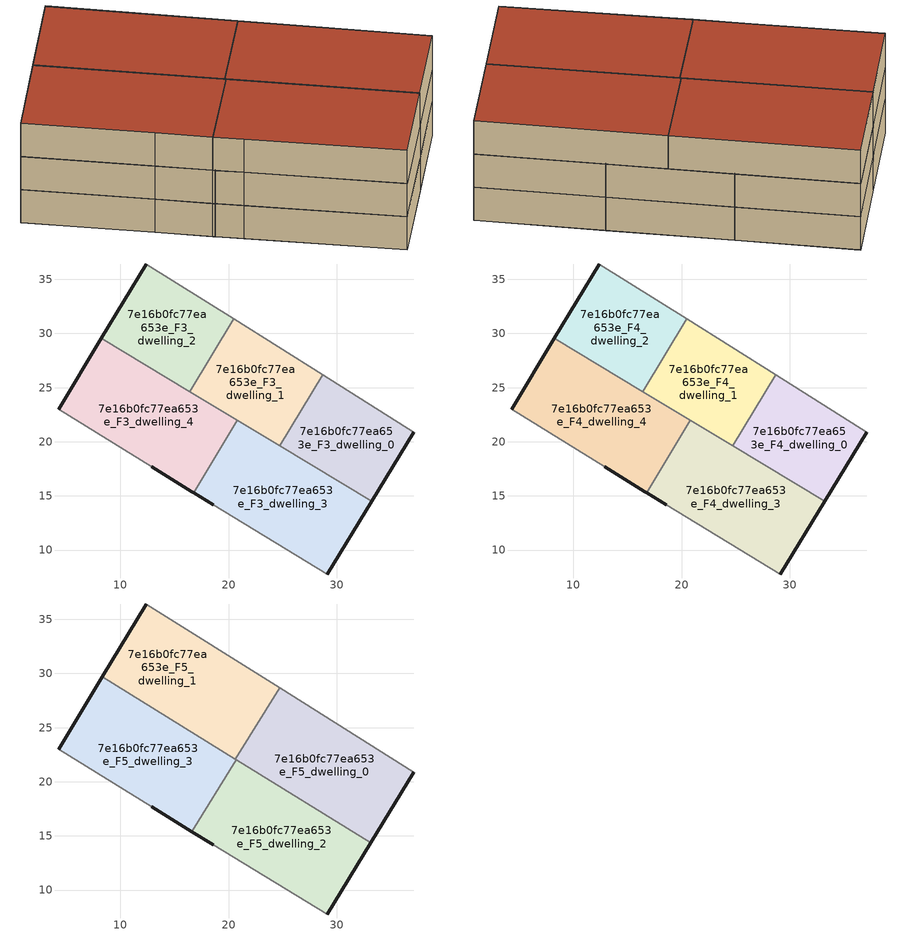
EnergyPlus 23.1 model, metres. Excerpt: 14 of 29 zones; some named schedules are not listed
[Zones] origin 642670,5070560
7e16b0fc77ea653e_F3_dwelling_0
 floor to 7e16b0fc77ea653e_F2_dwelling_0 (EU_floor_Construction): 33.2,14.49 37.12,20.9 28.69,26.19 24.72,19.62 z9
 wall outside (EU_wall_Construction): 37.12,20.9 33.2,14.49 z9:12
 wall to 7e16b0fc77ea653e_F3_dwelling_1 (EU_wall_Construction): 24.72,19.62 28.69,26.19 z9:12
 wall adiabatic (EU_wall_Construction): 28.69,26.19 37.12,20.9 z9:12
 wall to 7e16b0fc77ea653e_F3_dwelling_3 (EU_wall_Construction): 33.2,14.49 24.72,19.62 z9:12
7e16b0fc77ea653e_F3_dwelling_1
 floor to 7e16b0fc77ea653e_F2_dwelling_1 (EU_floor_Construction): 24.72,19.62 28.69,26.19 20.46,31.36 16.4,24.64 z9
 wall to 7e16b0fc77ea653e_F3_dwelling_2 (EU_wall_Construction): 16.4,24.64 20.46,31.36 z9:12
 wall adiabatic (EU_wall_Construction): 20.46,31.36 28.69,26.19 z9:12
 wall to 7e16b0fc77ea653e_F3_dwelling_4 (EU_wall_Construction): 20.8,21.98 16.4,24.64 z9:12
 wall to 7e16b0fc77ea653e_F3_dwelling_3 (EU_wall_Construction): 24.72,19.62 20.8,21.98 z9:12
7e16b0fc77ea653e_F3_dwelling_2
 floor to 7e16b0fc77ea653e_F2_dwelling_2 (EU_floor_Construction): 16.4,24.64 20.46,31.36 12.41,36.42 8.26,29.55 z9
 wall outside (EU_wall_Construction): 8.26,29.55 12.41,36.42 z9:12
 wall adiabatic (EU_wall_Construction): 12.41,36.42 20.46,31.36 z9:12
 wall to 7e16b0fc77ea653e_F3_dwelling_4 (EU_wall_Construction): 16.4,24.64 8.26,29.55 z9:12
7e16b0fc77ea653e_F3_dwelling_3
 floor to 7e16b0fc77ea653e_F2_dwelling_3 (EU_floor_Construction): 29.11,7.79 33.2,14.49 20.8,21.98 16.77,15.3 18.6,14.2 z9
 wall outside (EU_wall_Construction): 18.6,14.2 16.77,15.3 / 33.2,14.49 29.11,7.79 z9:12
 wall to 7e16b0fc77ea653e_F3_dwelling_4 (EU_wall_Construction): 16.77,15.3 20.8,21.98 z9:12
 wall adiabatic (EU_wall_Construction): 29.11,7.79 18.6,14.2 z9:12
7e16b0fc77ea653e_F3_dwelling_4
 floor to 7e16b0fc77ea653e_F2_dwelling_4 (EU_floor_Construction): 16.77,15.3 20.8,21.98 8.26,29.55 4.3,23.01 12.9,17.7 16.6,15.4 z9
 wall outside (EU_wall_Construction): 16.77,15.3 16.6,15.4 12.9,17.7 / 4.3,23.01 8.26,29.55 z9:12
 wall adiabatic (EU_wall_Construction): 12.9,17.7 4.3,23.01 z9:12
7e16b0fc77ea653e_F4_dwelling_0
 floor to 7e16b0fc77ea653e_F3_dwelling_0 (EU_floor_Construction): 33.2,14.49 37.12,20.9 28.69,26.19 24.72,19.62 z12
 wall outside (EU_wall_Construction): 37.12,20.9 33.2,14.49 z12:15
 wall to 7e16b0fc77ea653e_F4_dwelling_1 (EU_wall_Construction): 24.72,19.62 28.69,26.19 z12:15
 wall adiabatic (EU_wall_Construction): 28.69,26.19 37.12,20.9 z12:15
 wall to 7e16b0fc77ea653e_F4_dwelling_3 (EU_wall_Construction): 33.2,14.49 24.72,19.62 z12:15
 ceiling adiabatic (EU_roof_Construction): 37.12,20.9 33.2,14.49 24.72,19.62 28.69,26.19 z15
7e16b0fc77ea653e_F4_dwelling_1
 floor to 7e16b0fc77ea653e_F3_dwelling_1 (EU_floor_Construction): 24.72,19.62 28.69,26.19 20.46,31.36 16.4,24.64 z12
 wall to 7e16b0fc77ea653e_F4_dwelling_2 (EU_wall_Construction): 16.4,24.64 20.46,31.36 z12:15
 wall adiabatic (EU_wall_Construction): 20.46,31.36 28.69,26.19 z12:15
 wall to 7e16b0fc77ea653e_F4_dwelling_4 (EU_wall_Construction): 20.8,21.98 16.4,24.64 z12:15
 wall to 7e16b0fc77ea653e_F4_dwelling_3 (EU_wall_Construction): 24.72,19.62 20.8,21.98 z12:15
 ceiling adiabatic (EU_roof_Construction): 28.69,26.19 24.72,19.62 16.4,24.64 20.71,22.03 16.43,24.68 20.62,22.09 24.71,28.69 z15
7e16b0fc77ea653e_F4_dwelling_2
 floor to 7e16b0fc77ea653e_F3_dwelling_2 (EU_floor_Construction): 16.4,24.64 20.46,31.36 12.41,36.42 8.26,29.55 z12
 wall outside (EU_wall_Construction): 8.26,29.55 12.41,36.42 z12:15
 wall adiabatic (EU_wall_Construction): 12.41,36.42 20.46,31.36 z12:15
 wall to 7e16b0fc77ea653e_F4_dwelling_4 (EU_wall_Construction): 16.4,24.64 8.26,29.55 z12:15
7e16b0fc77ea653e_F4_dwelling_3
 floor to 7e16b0fc77ea653e_F3_dwelling_3 (EU_floor_Construction): 29.11,7.79 33.2,14.49 20.8,21.98 16.77,15.3 18.6,14.2 z12
 wall outside (EU_wall_Construction): 18.6,14.2 16.77,15.3 / 33.2,14.49 29.11,7.79 z12:15
 wall to 7e16b0fc77ea653e_F4_dwelling_4 (EU_wall_Construction): 16.77,15.3 20.8,21.98 z12:15
 wall adiabatic (EU_wall_Construction): 29.11,7.79 18.6,14.2 z12:15
 ceiling adiabatic (EU_roof_Construction): 33.2,14.49 33.12,14.36 20.8,21.98 z15
7e16b0fc77ea653e_F4_dwelling_4
 floor to 7e16b0fc77ea653e_F3_dwelling_4 (EU_floor_Construction): 16.77,15.3 20.8,21.98 8.26,29.55 4.3,23.01 12.9,17.7 16.6,15.4 z12
 wall outside (EU_wall_Construction): 16.77,15.3 16.6,15.4 12.9,17.7 / 4.3,23.01 8.26,29.55 z12:15
 wall adiabatic (EU_wall_Construction): 12.9,17.7 4.3,23.01 z12:15
 roof outside (EU_roof_Construction): 20.71,22.03 16.61,15.4 16.77,15.3 16.6,15.4 z15
7e16b0fc77ea653e_F5_dwelling_0
 floor adiabatic (EU_floor_Construction): 33.12,14.36 37.12,20.9 24.71,28.69 20.62,22.09 z15
 wall outside (EU_wall_Construction): 37.12,20.9 33.12,14.36 z15:18
 wall to 7e16b0fc77ea653e_F5_dwelling_1 (EU_wall_Construction): 20.62,22.09 24.71,28.69 z15:18
 wall adiabatic (EU_wall_Construction): 24.71,28.69 37.12,20.9 z15:18
 wall to 7e16b0fc77ea653e_F5_dwelling_2 (EU_wall_Construction): 33.12,14.36 20.71,22.03 z15:18
 wall to 7e16b0fc77ea653e_F5_dwelling_3 (EU_wall_Construction): 20.71,22.03 20.62,22.09 z15:18
 roof outside (EU_roof_Construction): 37.12,20.9 33.12,14.36 20.62,22.09 24.71,28.69 z18
7e16b0fc77ea653e_F5_dwelling_1
 floor to 7e16b0fc77ea653e_F4_dwelling_2 (EU_floor_Construction): 16.43,24.68 20.46,31.36 12.41,36.42 8.34,29.68 z15
 floor to 7e16b0fc77ea653e_F4_dwelling_1 (EU_floor_Construction): 20.62,22.09 24.71,28.69 20.46,31.36 16.43,24.68 z15
 wall outside (EU_wall_Construction): 8.33,29.68 12.41,36.42 z15:18
 wall adiabatic (EU_wall_Construction): 12.41,36.42 24.71,28.69 z15:18
 wall to 7e16b0fc77ea653e_F5_dwelling_3 (EU_wall_Construction): 20.62,22.09 8.33,29.68 z15:18
 roof outside (EU_roof_Construction): 24.71,28.69 20.62,22.09 8.33,29.68 12.41,36.42 z18
7e16b0fc77ea653e_F5_dwelling_2
 floor to 7e16b0fc77ea653e_F4_dwelling_3 (EU_floor_Construction): 29.11,7.79 33.12,14.36 20.8,21.98 16.77,15.3 18.6,14.2 z15
 floor to 7e16b0fc77ea653e_F4_dwelling_4 (EU_floor_Construction): 16.77,15.3 20.8,21.98 20.74,22.01 20.71,22.03 16.61,15.4 z15
 wall outside (EU_wall_Construction): 18.6,14.2 16.61,15.4 / 33.12,14.36 29.11,7.79 z15:18
 wall adiabatic (EU_wall_Construction): 29.11,7.79 18.6,14.2 z15:18
 wall to 7e16b0fc77ea653e_F5_dwelling_3 (EU_wall_Construction): 16.61,15.4 20.71,22.03 z15:18
 roof outside (EU_roof_Construction): 33.12,14.36 29.11,7.79 18.6,14.2 16.61,15.4 20.71,22.03 z18
7e16b0fc77ea653e_F5_dwelling_3
 floor to 7e16b0fc77ea653e_F4_dwelling_2 (EU_floor_Construction): 16.4,24.64 16.43,24.68 8.34,29.68 8.26,29.55 z15
 floor to 7e16b0fc77ea653e_F4_dwelling_4 (EU_floor_Construction): 16.6,15.4 20.71,22.03 8.26,29.55 4.3,23.01 12.9,17.7 z15
 floor to 7e16b0fc77ea653e_F4_dwelling_1 (EU_floor_Construction): 20.71,22.03 16.43,24.68 16.4,24.64 z15
 wall outside (EU_wall_Construction): 4.3,23.01 8.33,29.68 / 16.6,15.4 12.9,17.7 z15:18; 16.6,15.4,18 16.61,15.4,15 16.6,15.4,15
 wall adiabatic (EU_wall_Construction): 12.9,17.7 4.3,23.01 z15:18
 roof outside (EU_roof_Construction): 20.71,22.03 16.6,15.4 12.9,17.7 4.3,23.01 8.33,29.68 z18
[Building]
EU S2 Campaign: North Axis=0; Terrain=City; Solar Distribution=FullExterior
[Site:Location]
Lyon-Bron: Latitude=45.75; Longitude=5; Time Zone=1; Elevation=198
[SizingPeriod:WeatherFileDays]
AnnualSizingPeriod: Begin Month=1; Begin Day of Month=1; End Month=12; End Day of Month=31; Day of Week for Start Day=Monday; Use Weather File Daylight Saving Period=No; Use Weather File Rain and Snow Indicators=No
[MATERIAL]
EU_InternalMass_Material: Roughness=MediumRough; Thickness=0.1; Conductivity=1; Density=1800; Specific Heat=900; Thermal Absorptance=0.9; Solar Absorptance=0.7; Visible Absorptance=0.7
[MATERIAL:NOMASS] Roughness=MediumRough; Thermal Absorptance=0.9; Solar Absorptance=0.7; Visible Absorptance=0.7
Name | Thermal Resistance
EU_wall_NoMass | 0.776494
EU_roof_NoMass | 0.486893
EU_floor_NoMass | 0.421597
[CONSTRUCTION]
EU_wall_Construction: EU_wall_NoMass
EU_roof_Construction: EU_roof_NoMass
EU_floor_Construction: EU_floor_NoMass
EU_InternalMass_Construction: EU_InternalMass_Material
[ZONE] Type=1; Multiplier=1; Ceiling Height=autocalculate; Floor Area=autocalculate; Part of Total Floor Area=Yes
Name | Volume
7e16b0fc77ea653e_F3_dwelling_0; 7e16b0fc77ea653e_F4_dwelling_0 | 226.371
7e16b0fc77ea653e_F5_dwelling_0; 7e16b0fc77ea653e_F3_dwelling_4; 7e16b0fc77ea653e_F4_dwelling_4 | 339.532
7e16b0fc77ea653e_F3_dwelling_1; 7e16b0fc77ea653e_F4_dwelling_1 | 226.362
7e16b0fc77ea653e_F5_dwelling_1 | 339.555
7e16b0fc77ea653e_F3_dwelling_2; 7e16b0fc77ea653e_F4_dwelling_2 | 226.386
7e16b0fc77ea653e_F5_dwelling_2 | 339.558
7e16b0fc77ea653e_F3_dwelling_3; 7e16b0fc77ea653e_F4_dwelling_3 | 339.525
7e16b0fc77ea653e_F5_dwelling_3 | 339.463
[INTERNALMASS] Construction=EU_InternalMass_Construction
Name | Zone or ZoneList | Surface Area
7e16b0fc77ea653e_F3_dwelling_0_EU_InternalMass | 7e16b0fc77ea653e_F3_dwelling_0 | 75.4569
7e16b0fc77ea653e_F3_dwelling_1_EU_InternalMass | 7e16b0fc77ea653e_F3_dwelling_1 | 75.4537
7e16b0fc77ea653e_F3_dwelling_2_EU_InternalMass | 7e16b0fc77ea653e_F3_dwelling_2 | 75.4622
7e16b0fc77ea653e_F3_dwelling_3_EU_InternalMass | 7e16b0fc77ea653e_F3_dwelling_3 | 113.175
7e16b0fc77ea653e_F3_dwelling_4_EU_InternalMass | 7e16b0fc77ea653e_F3_dwelling_4 | 113.177
7e16b0fc77ea653e_F4_dwelling_0_EU_InternalMass | 7e16b0fc77ea653e_F4_dwelling_0 | 75.4569
7e16b0fc77ea653e_F4_dwelling_1_EU_InternalMass | 7e16b0fc77ea653e_F4_dwelling_1 | 75.4537
7e16b0fc77ea653e_F4_dwelling_2_EU_InternalMass | 7e16b0fc77ea653e_F4_dwelling_2 | 75.4622
7e16b0fc77ea653e_F4_dwelling_3_EU_InternalMass | 7e16b0fc77ea653e_F4_dwelling_3 | 113.175
7e16b0fc77ea653e_F4_dwelling_4_EU_InternalMass | 7e16b0fc77ea653e_F4_dwelling_4 | 113.177
7e16b0fc77ea653e_F5_dwelling_0_EU_InternalMass | 7e16b0fc77ea653e_F5_dwelling_0 | 113.178
7e16b0fc77ea653e_F5_dwelling_1_EU_InternalMass | 7e16b0fc77ea653e_F5_dwelling_1 | 113.184
7e16b0fc77ea653e_F5_dwelling_2_EU_InternalMass | 7e16b0fc77ea653e_F5_dwelling_2 | 113.184
7e16b0fc77ea653e_F5_dwelling_3_EU_InternalMass | 7e16b0fc77ea653e_F5_dwelling_3 | 113.175
[OTHEREQUIPMENT] Fuel Type=Electricity; Design Level Calculation Method=Watts/Area; Power per Zone Floor Area=1; Fraction Latent=0; Fraction Radiant=0; Fraction Lost=0; Carbon Dioxide Generation Rate=0; EndUse Subcategory=EU_Step8_InternalGains
Name | Zone or ZoneList or Space or SpaceList | Schedule
EU_Step8_InternalGain_7e16b0fc77ea653e_F3_dwelling_0_f000 | 7e16b0fc77ea653e_F3_dwelling_0 | EU_Step8_GainSchedule_7e16b0fc77ea653e_F3_dwelling_0_f000
EU_Step8_InternalGain_7e16b0fc77ea653e_F3_dwelling_1_f000 | 7e16b0fc77ea653e_F3_dwelling_1 | EU_Step8_GainSchedule_7e16b0fc77ea653e_F3_dwelling_1_f000
EU_Step8_InternalGain_7e16b0fc77ea653e_F3_dwelling_2_f000 | 7e16b0fc77ea653e_F3_dwelling_2 | EU_Step8_GainSchedule_7e16b0fc77ea653e_F3_dwelling_2_f000
EU_Step8_InternalGain_7e16b0fc77ea653e_F3_dwelling_3_f000 | 7e16b0fc77ea653e_F3_dwelling_3 | EU_Step8_GainSchedule_7e16b0fc77ea653e_F3_dwelling_3_f000
EU_Step8_InternalGain_7e16b0fc77ea653e_F3_dwelling_4_f000 | 7e16b0fc77ea653e_F3_dwelling_4 | EU_Step8_GainSchedule_7e16b0fc77ea653e_F3_dwelling_4_f000
EU_Step8_InternalGain_7e16b0fc77ea653e_F4_dwelling_0_f000 | 7e16b0fc77ea653e_F4_dwelling_0 | EU_Step8_GainSchedule_7e16b0fc77ea653e_F4_dwelling_0_f000
EU_Step8_InternalGain_7e16b0fc77ea653e_F4_dwelling_1_f000 | 7e16b0fc77ea653e_F4_dwelling_1 | EU_Step8_GainSchedule_7e16b0fc77ea653e_F4_dwelling_1_f000
EU_Step8_InternalGain_7e16b0fc77ea653e_F4_dwelling_2_f000 | 7e16b0fc77ea653e_F4_dwelling_2 | EU_Step8_GainSchedule_7e16b0fc77ea653e_F4_dwelling_2_f000
EU_Step8_InternalGain_7e16b0fc77ea653e_F4_dwelling_3_f000 | 7e16b0fc77ea653e_F4_dwelling_3 | EU_Step8_GainSchedule_7e16b0fc77ea653e_F4_dwelling_3_f000
EU_Step8_InternalGain_7e16b0fc77ea653e_F4_dwelling_4_f000 | 7e16b0fc77ea653e_F4_dwelling_4 | EU_Step8_GainSchedule_7e16b0fc77ea653e_F4_dwelling_4_f000
EU_Step8_InternalGain_7e16b0fc77ea653e_F5_dwelling_0_f000 | 7e16b0fc77ea653e_F5_dwelling_0 | EU_Step8_GainSchedule_7e16b0fc77ea653e_F5_dwelling_0_f000
EU_Step8_InternalGain_7e16b0fc77ea653e_F5_dwelling_1_f000 | 7e16b0fc77ea653e_F5_dwelling_1 | EU_Step8_GainSchedule_7e16b0fc77ea653e_F5_dwelling_1_f000
EU_Step8_InternalGain_7e16b0fc77ea653e_F5_dwelling_2_f000 | 7e16b0fc77ea653e_F5_dwelling_2 | EU_Step8_GainSchedule_7e16b0fc77ea653e_F5_dwelling_2_f000
EU_Step8_InternalGain_7e16b0fc77ea653e_F5_dwelling_3_f000 | 7e16b0fc77ea653e_F5_dwelling_3 | EU_Step8_GainSchedule_7e16b0fc77ea653e_F5_dwelling_3_f000
[ZONEVENTILATION:DESIGNFLOWRATE] Schedule=EU_AlwaysOn; Design Flow Rate Calculation Method=AirChanges/Hour; Air Changes per Hour=0.693814; Ventilation Type=Natural; Fan Pressure Rise=0; Fan Total Efficiency=1; Constant Term Coefficient=1; Temperature Term Coefficient=0; Velocity Term Coefficient=0; Velocity Squared Term Coefficient=0; Minimum Indoor Temperature=-100; Maximum Indoor Temperature=100; Delta Temperature=-100; Minimum Outdoor Temperature=-100; Maximum Outdoor Temperature=100; Maximum Wind Speed=40
Name | Zone or ZoneList or Space or SpaceList
EU_ConstantAir_7e16b0fc77ea653e_F3_dwelling_0 | 7e16b0fc77ea653e_F3_dwelling_0
EU_ConstantAir_7e16b0fc77ea653e_F3_dwelling_1 | 7e16b0fc77ea653e_F3_dwelling_1
EU_ConstantAir_7e16b0fc77ea653e_F3_dwelling_2 | 7e16b0fc77ea653e_F3_dwelling_2
EU_ConstantAir_7e16b0fc77ea653e_F3_dwelling_3 | 7e16b0fc77ea653e_F3_dwelling_3
EU_ConstantAir_7e16b0fc77ea653e_F3_dwelling_4 | 7e16b0fc77ea653e_F3_dwelling_4
EU_ConstantAir_7e16b0fc77ea653e_F4_dwelling_0 | 7e16b0fc77ea653e_F4_dwelling_0
EU_ConstantAir_7e16b0fc77ea653e_F4_dwelling_1 | 7e16b0fc77ea653e_F4_dwelling_1
EU_ConstantAir_7e16b0fc77ea653e_F4_dwelling_2 | 7e16b0fc77ea653e_F4_dwelling_2
EU_ConstantAir_7e16b0fc77ea653e_F4_dwelling_3 | 7e16b0fc77ea653e_F4_dwelling_3
EU_ConstantAir_7e16b0fc77ea653e_F4_dwelling_4 | 7e16b0fc77ea653e_F4_dwelling_4
EU_ConstantAir_7e16b0fc77ea653e_F5_dwelling_0 | 7e16b0fc77ea653e_F5_dwelling_0
EU_ConstantAir_7e16b0fc77ea653e_F5_dwelling_1 | 7e16b0fc77ea653e_F5_dwelling_1
EU_ConstantAir_7e16b0fc77ea653e_F5_dwelling_2 | 7e16b0fc77ea653e_F5_dwelling_2
EU_ConstantAir_7e16b0fc77ea653e_F5_dwelling_3 | 7e16b0fc77ea653e_F5_dwelling_3
[HVACTEMPLATE:ZONE:IDEALLOADSAIRSYSTEM] System Availability Schedule=EU_AlwaysOn; Maximum Heating Supply Air Temperature=50; Minimum Cooling Supply Air Temperature=13; Maximum Heating Supply Air Humidity Ratio=0.0156; Minimum Cooling Supply Air Humidity Ratio=0.0077; Heating Limit=NoLimit; Cooling Limit=NoLimit; Heating Availability Schedule=EU_AlwaysOn; Cooling Availability Schedule=EU_CoolingOff; Dehumidification Control Type=ConstantSensibleHeatRatio; Cooling Sensible Heat Ratio=0.7; Dehumidification Setpoint=60; Humidification Control Type=None; Humidification Setpoint=30; Outdoor Air Method=None; Outdoor Air Flow Rate per Person=0.00944; Outdoor Air Flow Rate per Zone Floor Area=0; Outdoor Air Flow Rate per Zone=0; Demand Controlled Ventilation Type=None; Outdoor Air Economizer Type=NoEconomizer; Heat Recovery Type=None; Sensible Heat Recovery Effectiveness=0.7; Latent Heat Recovery Effectiveness=0.65
Name | Template Thermostat
7e16b0fc77ea653e_F3_dwelling_0 | EU_HeatOnly_7e16b0fc77ea653e_F3_dwelling_0
7e16b0fc77ea653e_F3_dwelling_1 | EU_HeatOnly_7e16b0fc77ea653e_F3_dwelling_1
7e16b0fc77ea653e_F3_dwelling_2 | EU_HeatOnly_7e16b0fc77ea653e_F3_dwelling_2
7e16b0fc77ea653e_F3_dwelling_3 | EU_HeatOnly_7e16b0fc77ea653e_F3_dwelling_3
7e16b0fc77ea653e_F3_dwelling_4 | EU_HeatOnly_7e16b0fc77ea653e_F3_dwelling_4
7e16b0fc77ea653e_F4_dwelling_0 | EU_HeatOnly_7e16b0fc77ea653e_F4_dwelling_0
7e16b0fc77ea653e_F4_dwelling_1 | EU_HeatOnly_7e16b0fc77ea653e_F4_dwelling_1
7e16b0fc77ea653e_F4_dwelling_2 | EU_HeatOnly_7e16b0fc77ea653e_F4_dwelling_2
7e16b0fc77ea653e_F4_dwelling_3 | EU_HeatOnly_7e16b0fc77ea653e_F4_dwelling_3
7e16b0fc77ea653e_F4_dwelling_4 | EU_HeatOnly_7e16b0fc77ea653e_F4_dwelling_4
7e16b0fc77ea653e_F5_dwelling_0 | EU_HeatOnly_7e16b0fc77ea653e_F5_dwelling_0
7e16b0fc77ea653e_F5_dwelling_1 | EU_HeatOnly_7e16b0fc77ea653e_F5_dwelling_1
7e16b0fc77ea653e_F5_dwelling_2 | EU_HeatOnly_7e16b0fc77ea653e_F5_dwelling_2
7e16b0fc77ea653e_F5_dwelling_3 | EU_HeatOnly_7e16b0fc77ea653e_F5_dwelling_3
[SIZING:ZONE] Zone Cooling Design Supply Air Temperature Input Method=SupplyAirTemperature; Zone Cooling Design Supply Air Temperature=13; Zone Heating Design Supply Air Temperature Input Method=SupplyAirTemperature; Zone Heating Design Supply Air Temperature=50; Zone Cooling Design Supply Air Humidity Ratio=0.008; Zone Heating Design Supply Air Humidity Ratio=0.008; Cooling Design Air Flow Method=DesignDay; Cooling Design Air Flow Rate=0; Cooling Minimum Air Flow per Zone Floor Area=0.000762; Cooling Minimum Air Flow=0; Cooling Minimum Air Flow Fraction=0.2; Heating Design Air Flow Method=DesignDay; Heating Design Air Flow Rate=0; Heating Maximum Air Flow per Zone Floor Area=0.002032; Heating Maximum Air Flow=0.141576; Heating Maximum Air Flow Fraction=0.3; Account for Dedicated Outdoor Air System=No; Dedicated Outdoor Air System Control Strategy=NeutralSupplyAir; Dedicated Outdoor Air Low Setpoint Temperature for Design=autosize; Dedicated Outdoor Air High Setpoint Temperature for Design=autosize; Zone Load Sizing Method=Sensible Load Only No Latent Load; Zone Latent Cooling Design Supply Air Humidity Ratio Input Method=HumidityRatioDifference; Zone Cooling Design Supply Air Humidity Ratio Difference=0.005; Zone Latent Heating Design Supply Air Humidity Ratio Input Method=HumidityRatioDifference; Zone Humidification Design Supply Air Humidity Ratio Difference=0.005
7e16b0fc77ea653e_F3_dwelling_0; 7e16b0fc77ea653e_F3_dwelling_1; 7e16b0fc77ea653e_F3_dwelling_2; 7e16b0fc77ea653e_F3_dwelling_3; 7e16b0fc77ea653e_F3_dwelling_4; 7e16b0fc77ea653e_F4_dwelling_0; 7e16b0fc77ea653e_F4_dwelling_1; 7e16b0fc77ea653e_F4_dwelling_2; 7e16b0fc77ea653e_F4_dwelling_3; 7e16b0fc77ea653e_F4_dwelling_4; 7e16b0fc77ea653e_F5_dwelling_0; 7e16b0fc77ea653e_F5_dwelling_1; 7e16b0fc77ea653e_F5_dwelling_2; 7e16b0fc77ea653e_F5_dwelling_3
[SCHEDULE:FILE] Column Number=1; Rows to Skip at Top=0; Number of Hours of Data=8760; Column Separator=Comma; Interpolate to Timestep=No; Minutes per Item=60; Adjust Schedule for Daylight Savings=Yes
Name | File
EU_Step8_GainSchedule_7e16b0fc77ea653e_F3_dwelling_0_f000 | ../../schedules/7e16b0fc77ea653e/7e16b0fc77ea653e_F3_dwelling_0_f000_gain.csv
EU_Step8_GainSchedule_7e16b0fc77ea653e_F3_dwelling_1_f000 | ../../schedules/7e16b0fc77ea653e/7e16b0fc77ea653e_F3_dwelling_1_f000_gain.csv
EU_Step8_GainSchedule_7e16b0fc77ea653e_F3_dwelling_2_f000 | ../../schedules/7e16b0fc77ea653e/7e16b0fc77ea653e_F3_dwelling_2_f000_gain.csv
EU_Step8_GainSchedule_7e16b0fc77ea653e_F3_dwelling_3_f000 | ../../schedules/7e16b0fc77ea653e/7e16b0fc77ea653e_F3_dwelling_3_f000_gain.csv
